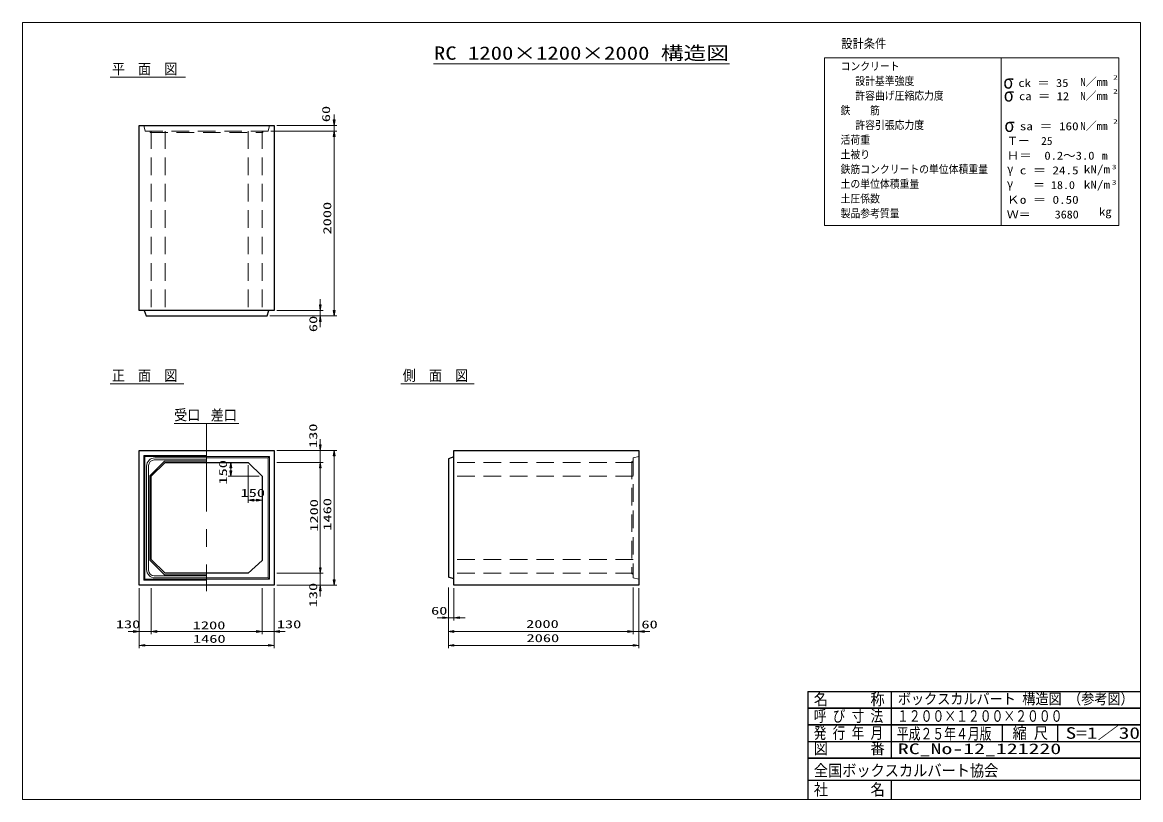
# Model space of a CAD drawing. Units: millimetres on the paper. Extents: x 8 to 412, y 8 to 289.
import ezdxf
from ezdxf.enums import TextEntityAlignment as Align

# ---------------------------------------------------------------- set-up
doc = ezdxf.new("R2010")
doc.units = ezdxf.units.MM
for name, pattern in [('USER1', [9.525, 6.35, -3.175]), ('USER2', [50.8, 31.75, -6.35, 6.35, -6.35]), ('USER3', [1083.763332, 361.244444, -0.01, 361.244444, -0.01, 361.244444, -0.01])]:
    doc.linetypes.add(name, pattern=pattern)
for name, color, linetype, lineweight in [('0_4', 3, 'Continuous', 25), ('BOX', 40, 'Continuous', 13), ('SUNPO', 1, 'USER3', 13), ('TEXT', 2, 'Continuous', 13)]:
    doc.layers.add(name, color=color, linetype=linetype, lineweight=lineweight)
doc.styles.add('ＭＳ ゴシック', font='')
doc.styles.get('ＭＳ ゴシック').set_extended_font_data('MS Gothic')

msp = doc.modelspace()

# ---------------------------------------------------------------- hatches: boundary and pattern name
at = {"layer": 'SUNPO'}
for points in [[(120.452, 253.461), (121.118, 253.461), (120.785, 251.461)], [(120.452, 247.461), (121.118, 247.461), (120.785, 249.461)], [(120.452, 247.461), (121.118, 247.461), (120.785, 249.461)], [(115.452, 186.795), (116.118, 186.795), (115.785, 184.795)], [(115.452, 180.795), (116.118, 180.795), (115.785, 182.795)], [(120.452, 184.795), (121.118, 184.795), (120.785, 182.795)], [(115.452, 136.293), (116.118, 136.293), (115.785, 134.293)], [(120.452, 132.293), (121.118, 132.293), (120.785, 134.293)], [(83.19, 127.959), (83.857, 127.959), (83.524, 129.959)], [(115.452, 127.959), (116.118, 127.959), (115.785, 129.959)], [(115.452, 127.959), (116.118, 127.959), (115.785, 129.959)], [(83.19, 126.959), (83.857, 126.959), (83.524, 124.959)], [(91.785, 116.675), (91.785, 116.008), (89.785, 116.341)], [(92.785, 116.675), (92.785, 116.008), (94.785, 116.341)], [(115.452, 91.959), (116.118, 91.959), (115.785, 89.959)], [(115.452, 91.959), (116.118, 91.959), (115.785, 89.959)], [(115.452, 83.626), (116.118, 83.626), (115.785, 85.626)], [(120.452, 87.626), (121.118, 87.626), (120.785, 85.626)], [(159.985, 74.293), (159.985, 73.626), (161.985, 73.959)], [(165.985, 74.293), (165.985, 73.626), (163.985, 73.959)], [(48.452, 69.293), (48.452, 68.626), (50.452, 68.959)], [(56.785, 69.293), (56.785, 68.626), (54.785, 68.959)], [(56.785, 69.293), (56.785, 68.626), (54.785, 68.959)], [(92.785, 69.293), (92.785, 68.626), (94.785, 68.959)], [(92.785, 69.293), (92.785, 68.626), (94.785, 68.959)], [(101.118, 69.293), (101.118, 68.626), (99.118, 68.959)], [(163.985, 69.293), (163.985, 68.626), (161.985, 68.959)], [(226.652, 69.293), (226.652, 68.626), (228.652, 68.959)], [(226.652, 69.293), (226.652, 68.626), (228.652, 68.959)], [(232.652, 69.293), (232.652, 68.626), (230.652, 68.959)], [(52.452, 64.293), (52.452, 63.626), (50.452, 63.959)], [(97.118, 64.293), (97.118, 63.626), (99.118, 63.959)], [(163.985, 64.293), (163.985, 63.626), (161.985, 63.959)], [(228.652, 64.293), (228.652, 63.626), (230.652, 63.959)]]:
    msp.add_hatch(color=256, dxfattribs=at).paths.add_polyline_path(points)

# ---------------------------------------------------------------- linework, layer by layer
at = {"layer": '0_4', "color": 6, "lineweight": 13}
for p, q in [((411.667, 288.667), (8.333, 288.667)), ((8.333, 288.667), (8.333, 8.333)), ((411.667, 8.333), (411.667, 288.667)), ((297.686, 275.922), (361.347, 275.922)), ((297.686, 215.439), (297.686, 275.922)), ((361.347, 215.439), (361.347, 275.922)), ((361.347, 275.922), (361.347, 215.439)), ((361.347, 275.922), (403.787, 275.922)), ((403.787, 275.922), (403.787, 215.439)), ((361.347, 215.439), (297.686, 215.439)), ((403.787, 215.439), (361.347, 215.439)), ((8.333, 8.333), (411.667, 8.333))]:
    msp.add_line(p, q, dxfattribs=at)
at = {"layer": '0_4'}
for p, q in [((291.667, 47.333), (411.667, 47.333)), ((291.667, 47.333), (291.667, 8.333)), ((321.667, 47.333), (321.667, 23.333)), ((291.667, 41.333), (411.667, 41.333)), ((411.667, 41.333), (291.667, 41.333)), ((291.667, 35.333), (411.667, 35.333)), ((411.667, 35.333), (291.667, 35.333)), ((361.667, 35.333), (361.667, 29.333)), ((381.667, 35.333), (381.667, 29.333)), ((291.667, 29.333), (411.667, 29.333)), ((291.667, 23.333), (411.667, 23.333)), ((411.667, 23.333), (291.667, 23.333)), ((291.667, 15.333), (411.667, 15.333)), ((321.667, 15.333), (321.667, 8.333))]:
    msp.add_line(p, q, dxfattribs=at)
at = {"layer": 'BOX', "color": 6, "lineweight": 25}
for p, q in [((50.452, 184.795), (50.452, 251.461)), ((50.452, 251.461), (99.118, 251.461)), ((99.118, 251.461), (99.118, 184.795)), ((99.118, 184.795), (50.452, 184.795)), ((52.285, 184.795), (52.952, 182.795)), ((52.952, 182.795), (96.618, 182.795)), ((96.618, 182.795), (97.285, 184.795)), ((50.452, 85.626), (50.452, 134.293)), ((50.452, 134.293), (99.118, 134.293)), ((99.118, 134.293), (99.118, 85.626)), ((163.985, 85.626), (163.985, 134.293)), ((163.985, 134.293), (230.652, 134.293)), ((230.652, 134.293), (230.652, 85.626)), ((54.785, 124.959), (59.785, 129.959)), ((59.785, 129.959), (89.785, 129.959)), ((89.785, 129.959), (94.785, 124.959)), ((163.985, 131.959), (161.985, 131.293)), ((161.985, 131.293), (161.985, 88.626)), ((54.785, 94.959), (54.785, 124.959)), ((94.785, 124.959), (94.785, 94.626)), ((59.785, 89.959), (54.785, 94.959)), ((94.785, 94.626), (89.785, 89.959)), ((89.785, 89.959), (59.785, 89.959)), ((99.118, 85.626), (50.452, 85.626)), ((163.985, 87.959), (161.985, 88.626)), ((230.652, 85.626), (163.985, 85.626))]:
    msp.add_line(p, q, dxfattribs=at)
at = {"layer": 'BOX', "color": 2, "linetype": 'USER1'}
for p, q in [((52.118, 251.461), (52.618, 249.461)), ((97.452, 251.461), (96.952, 249.461)), ((52.618, 249.461), (96.952, 249.461)), ((54.263, 249.461), (54.439, 248.961)), ((54.439, 248.961), (95.019, 248.961)), ((54.785, 249.461), (54.785, 182.795)), ((59.785, 249.461), (59.785, 182.795)), ((89.785, 249.461), (89.785, 182.795)), ((94.785, 249.461), (94.785, 182.795)), ((95.019, 248.961), (95.234, 249.461)), ((228.652, 129.959), (161.985, 129.959)), ((228.652, 130.477), (228.152, 130.279)), ((228.152, 130.279), (228.152, 89.732)), ((230.652, 132.126), (228.652, 131.626)), ((228.652, 131.626), (228.652, 88.293)), ((228.652, 124.959), (161.985, 124.959)), ((228.652, 94.959), (161.985, 94.959)), ((228.652, 89.959), (161.985, 89.959)), ((228.152, 89.732), (228.652, 89.556)), ((230.652, 87.793), (228.652, 88.293))]:
    msp.add_line(p, q, dxfattribs=at)
at = {"layer": 'BOX', "color": 2}
msp.add_line((63.118, 143.995), (86.452, 143.995), dxfattribs=at)
at = {"layer": 'BOX', "color": 2, "linetype": 'USER2'}
msp.add_line((74.785, 143.995), (74.785, 83.486), dxfattribs=at)
at = {"layer": 'BOX'}
for p, q in [((52.118, 132.459), (52.452, 132.126)), ((52.118, 87.459), (52.118, 132.459)), ((52.118, 132.459), (74.785, 132.459)), ((74.785, 132.126), (52.452, 132.126)), ((52.452, 132.126), (52.452, 87.793)), ((59.578, 130.459), (54.285, 125.167)), ((55.918, 130.859), (74.785, 130.859)), ((56.118, 131.593), (74.785, 131.593)), ((74.785, 130.459), (59.578, 130.459)), ((74.785, 132.126), (97.452, 132.126)), ((96.952, 131.626), (74.785, 131.626)), ((96.952, 131.626), (97.452, 132.126)), ((96.952, 88.293), (96.952, 131.626)), ((97.452, 132.126), (97.452, 87.793)), ((53.152, 91.293), (53.152, 128.626)), ((53.885, 91.093), (53.885, 128.826)), ((54.285, 125.167), (54.285, 94.752)), ((54.285, 94.752), (59.578, 89.459)), ((74.785, 89.059), (55.918, 89.059)), ((59.578, 89.459), (74.785, 89.459)), ((52.118, 87.459), (52.452, 87.793)), ((74.785, 87.459), (52.118, 87.459)), ((52.452, 87.793), (74.785, 87.793)), ((74.785, 88.326), (56.118, 88.326)), ((74.785, 88.293), (96.952, 88.293)), ((97.452, 87.793), (74.785, 87.793)), ((96.952, 88.293), (97.452, 87.793))]:
    msp.add_line(p, q, dxfattribs=at)
for centre, radius, start, end in [((56.118, 128.626), 2.967, 90, 180), ((55.918, 128.826), 2.033, 90, 180), ((56.118, 91.293), 2.967, 180, 270), ((55.918, 91.093), 2.033, 180, 270)]:
    msp.add_arc(centre, radius, start, end, dxfattribs=at)
at = {"layer": 'SUNPO'}
for p, q in [((120.785, 253.461), (120.785, 255.461)), ((100.118, 251.461), (121.785, 251.461)), ((120.785, 249.461), (120.785, 251.461)), ((97.952, 249.461), (121.785, 249.461)), ((97.952, 249.461), (121.785, 249.461)), ((120.785, 247.461), (120.785, 245.461)), ((120.785, 247.461), (120.785, 184.795)), ((115.785, 186.795), (115.785, 188.795)), ((97.618, 182.795), (116.785, 182.795)), ((97.618, 182.795), (121.785, 182.795)), ((100.118, 184.795), (116.785, 184.795)), ((115.785, 184.795), (115.785, 182.795)), ((115.785, 180.795), (115.785, 178.795)), ((100.118, 134.293), (121.785, 134.293)), ((120.785, 132.293), (120.785, 87.626)), ((100.118, 85.626), (121.785, 85.626)), ((161.985, 84.793), (161.985, 62.959)), ((161.985, 84.793), (161.985, 67.959)), ((161.985, 84.793), (161.985, 72.959)), ((228.652, 84.793), (228.652, 67.959)), ((228.652, 84.793), (228.652, 67.959)), ((50.452, 84.626), (50.452, 62.959)), ((99.118, 84.626), (99.118, 62.959)), ((163.985, 84.626), (163.985, 72.959)), ((230.652, 84.626), (230.652, 62.959)), ((230.652, 84.626), (230.652, 67.959)), ((159.985, 73.959), (157.985, 73.959)), ((161.985, 73.959), (163.985, 73.959)), ((165.985, 73.959), (167.985, 73.959)), ((163.985, 68.959), (226.652, 68.959)), ((226.652, 68.959), (224.652, 68.959)), ((228.652, 68.959), (230.652, 68.959)), ((232.652, 68.959), (234.652, 68.959)), ((52.452, 63.959), (97.118, 63.959)), ((163.985, 63.959), (228.652, 63.959))]:
    msp.add_line(p, q, dxfattribs=at)
at = {"layer": 'SUNPO', "linetype": 'Continuous'}
for p, q in [((115.785, 136.293), (115.785, 138.293)), ((100.118, 134.293), (116.785, 134.293)), ((115.785, 134.293), (115.785, 129.959)), ((88.785, 129.959), (82.524, 129.959)), ((100.118, 129.959), (116.785, 129.959)), ((100.118, 129.959), (116.785, 129.959)), ((83.524, 126.959), (83.524, 127.959)), ((89.785, 128.959), (89.785, 115.341)), ((115.785, 127.959), (115.785, 91.959)), ((115.785, 127.959), (115.785, 125.959)), ((93.785, 124.959), (82.524, 124.959)), ((94.785, 123.959), (94.785, 115.341)), ((91.785, 116.341), (92.785, 116.341)), ((115.785, 91.959), (115.785, 93.959)), ((100.118, 89.959), (116.785, 89.959)), ((100.118, 89.959), (116.785, 89.959)), ((115.785, 89.959), (115.785, 85.626)), ((100.118, 85.626), (116.785, 85.626)), ((50.452, 84.626), (50.452, 67.959)), ((54.785, 84.626), (54.785, 67.959)), ((54.785, 84.626), (54.785, 67.959)), ((94.785, 84.626), (94.785, 67.959)), ((94.785, 84.626), (94.785, 67.959)), ((99.118, 84.626), (99.118, 67.959)), ((115.785, 83.626), (115.785, 81.626)), ((48.452, 68.959), (46.452, 68.959)), ((54.785, 68.959), (50.452, 68.959)), ((56.785, 68.959), (58.785, 68.959)), ((92.785, 68.959), (56.785, 68.959)), ((92.785, 68.959), (90.785, 68.959)), ((99.118, 68.959), (94.785, 68.959)), ((101.118, 68.959), (103.118, 68.959))]:
    msp.add_line(p, q, dxfattribs=at)
at = {"layer": 'SUNPO'}
for points in [[(120.452, 253.461), (121.118, 253.461), (120.785, 251.461)], [(120.452, 247.461), (121.118, 247.461), (120.785, 249.461)], [(120.452, 247.461), (121.118, 247.461), (120.785, 249.461)], [(115.452, 186.795), (116.118, 186.795), (115.785, 184.795)], [(115.452, 180.795), (116.118, 180.795), (115.785, 182.795)], [(120.452, 184.795), (121.118, 184.795), (120.785, 182.795)], [(120.452, 132.293), (121.118, 132.293), (120.785, 134.293)], [(120.452, 87.626), (121.118, 87.626), (120.785, 85.626)], [(159.985, 74.293), (159.985, 73.626), (161.985, 73.959)], [(165.985, 74.293), (165.985, 73.626), (163.985, 73.959)], [(163.985, 69.293), (163.985, 68.626), (161.985, 68.959)], [(226.652, 69.293), (226.652, 68.626), (228.652, 68.959)], [(226.652, 69.293), (226.652, 68.626), (228.652, 68.959)], [(232.652, 69.293), (232.652, 68.626), (230.652, 68.959)], [(52.452, 64.293), (52.452, 63.626), (50.452, 63.959)], [(97.118, 64.293), (97.118, 63.626), (99.118, 63.959)], [(163.985, 64.293), (163.985, 63.626), (161.985, 63.959)], [(228.652, 64.293), (228.652, 63.626), (230.652, 63.959)]]:
    msp.add_lwpolyline(points, close=True, dxfattribs=at)
at = {"layer": 'SUNPO', "linetype": 'Continuous'}
for points in [[(115.452, 136.293), (116.118, 136.293), (115.785, 134.293)], [(83.19, 127.959), (83.857, 127.959), (83.524, 129.959)], [(115.452, 127.959), (116.118, 127.959), (115.785, 129.959)], [(115.452, 127.959), (116.118, 127.959), (115.785, 129.959)], [(83.19, 126.959), (83.857, 126.959), (83.524, 124.959)], [(91.785, 116.675), (91.785, 116.008), (89.785, 116.341)], [(92.785, 116.675), (92.785, 116.008), (94.785, 116.341)], [(115.452, 91.959), (116.118, 91.959), (115.785, 89.959)], [(115.452, 91.959), (116.118, 91.959), (115.785, 89.959)], [(115.452, 83.626), (116.118, 83.626), (115.785, 85.626)], [(48.452, 69.293), (48.452, 68.626), (50.452, 68.959)], [(56.785, 69.293), (56.785, 68.626), (54.785, 68.959)], [(56.785, 69.293), (56.785, 68.626), (54.785, 68.959)], [(92.785, 69.293), (92.785, 68.626), (94.785, 68.959)], [(92.785, 69.293), (92.785, 68.626), (94.785, 68.959)], [(101.118, 69.293), (101.118, 68.626), (99.118, 68.959)]]:
    msp.add_lwpolyline(points, close=True, dxfattribs=at)
at = {"layer": 'TEXT', "color": 3}
for p, q in [((156.667, 273.667), (263.333, 273.667)), ((39.973, 268.913), (67.205, 268.913)), ((39.973, 158.355), (66.59, 158.355)), ((144.872, 158.355), (171.334, 158.355))]:
    msp.add_line(p, q, dxfattribs=at)

# ---------------------------------------------------------------- texts
at = {"layer": 'SUNPO', "color": 2, "style": 'ＭＳ ゴシック', "width": 1.5}
for s, p in [('60', (120.181, 252.668)), ('2000', (120.602, 212.163)), ('60', (115.551, 176.952)), ('130', (115.522, 135.147)), ('150', (83.01, 121.967)), ('1200', (115.84, 104.959)), ('1460', (120.633, 105.343)), ('130', (115.522, 77.688))]:
    msp.add_text(s, height=2.886, rotation=90, dxfattribs=at).set_placement(p, align=Align.BOTTOM_LEFT)
for s, p in [('150', (87.016, 116.639)), ('60', (155.742, 74.151)), ('130', (42.042, 69.273)), ('1200', (69.785, 68.904)), ('130', (100.101, 69.273)), ('2000', (190.021, 69.372)), ('60', (231.609, 69.213)), ('1460', (69.856, 64.023)), ('2060', (190.181, 64.275))]:
    msp.add_text(s, height=2.886, dxfattribs=at).set_placement(p, align=Align.BOTTOM_LEFT)
at = {"layer": 'TEXT', "style": 'ＭＳ ゴシック'}
for s, height, width, p in [('設計条件', 3.299, 0.9, (303.718, 278.381)), ('コンクリート', 2.886, 0.9, (303.455, 270.526)), ('平\u3000面\u3000図', 3.848, 0.9, (40.598, 268.798)), ('設計基準強度', 2.886, 0.9, (308.761, 265.221)), ('σ', 4.948, 0.9, (362.124, 263.285)), ('  ck ＝ 35', 2.886, 1.15, (363.051, 264.507)), ('2', 1.649, 1.5, (401.745, 267.504)), ('許容曲げ圧縮応力度', 2.886, 0.9, (308.761, 259.916)), ('σ', 4.948, 0.9, (362.277, 258.615)), ('  ca ＝ 12', 2.886, 1.15, (363.297, 259.737)), ('2', 1.649, 1.5, (401.745, 262.485)), ('鉄\u3000\u3000筋', 2.886, 0.9, (303.455, 254.611)), ('許容引張応力度', 2.886, 0.9, (308.761, 249.306)), ('σ', 4.948, 0.9, (362.507, 247.667)), ('  sa ＝ 160', 2.886, 1.2, (363.373, 248.897)), ('2', 1.649, 1.5, (401.745, 251.589)), ('活荷重', 2.886, 0.9, (303.455, 244.001)), ('Ｔー\u300025', 2.886, 1.05, (363.373, 243.592)), ('土被り', 2.886, 0.9, (303.455, 238.696)), ('Ｈ＝\u30000.2～3.0', 2.886, 1.15, (363.373, 238.287)), ('鉄筋コンクリートの単位体積重量', 2.886, 0.9, (303.455, 233.391)), ('γ', 3.299, 0.9, (363.508, 233.183)), ('  c ＝ 24.5', 2.886, 1.2, (363.373, 232.982)), ('kN/m', 2.886, 1.2, (391.181, 233.362)), ('3', 1.649, 1.5, (401.281, 235.19)), ('土の単位体積重量', 2.886, 0.9, (303.455, 228.086)), ('γ', 3.299, 0.9, (363.443, 227.87)), ('    ＝ 18.0', 2.886, 1.1, (364.202, 227.677)), ('kN/m', 2.886, 1.2, (391.181, 227.812)), ('3', 1.649, 1.5, (401.281, 229.64)), ('土圧係数', 2.886, 0.9, (303.455, 222.781)), ('Ｋo ＝ 0.50', 2.886, 1.2, (363.373, 222.372)), ('   kg', 2.886, 1.15, (389.899, 218.067)), ('製品参考質量', 2.886, 0.9, (303.455, 217.475)), ('Ｗ＝\u3000\u30003680', 2.886, 1.1, (363.373, 217.067)), ('正\u3000面\u3000図', 3.848, 0.9, (40.598, 158.239)), ('側\u3000面\u3000図', 3.848, 0.9, (145.497, 158.239)), ('受口', 3.848, 0.9, (63.078, 143.979)), ('差口', 3.848, 0.9, (76.253, 143.929)), ('名      称', 4.169, 0.9, (293.792, 41.156)), ('ボックスカルバート 構造図 （参考図）', 3.848, 0.9, (324.125, 41.593)), ('呼 び 寸 法', 4.169, 0.8, (293.792, 35.156)), ('１２００×１２００×２０００', 4.169, 0.75, (323.792, 35.156)), ('発 行 年 月', 4.169, 0.8, (293.792, 29.06)), ('平成２５年４月版', 4.169, 0.75, (323.739, 28.78)), ('縮 尺', 4.169, 0.9, (365.492, 29.034)), ('S=1／30', 4.169, 1.35, (384.617, 29.034)), ('図      番', 4.169, 0.9, (293.792, 23.505)), ('RC_No-12_121220', 3.848, 1.5, (324.125, 23.593)), ('全国ボックスカルバート協会', 4.169, 0.9, (293.792, 15.51)), ('社\u3000\u3000\u3000名', 4.169, 0.9, (293.792, 8.656))]:
    msp.add_text(s, height=height, dxfattribs=dict(at, width=width)).set_placement(p, align=Align.BOTTOM_LEFT)
at = {"layer": 'TEXT', "style": 'ＭＳ ゴシック', "width": 1.25}
msp.add_text('RC 1200×1200×2000 構造図', height=4.811, dxfattribs=at).set_placement((210, 273.741), align=Align.BOTTOM_CENTER)
at = {"layer": 'TEXT', "style": 'ＭＳ ゴシック'}
for s, p in [('N／mm', (389.899, 264.878)), ('N／mm', (389.899, 259.86)), ('N／mm', (389.899, 248.963)), ('    m', (389.899, 238.287))]:
    msp.add_text(s, height=2.886, dxfattribs=at).set_placement(p, align=Align.BOTTOM_LEFT)

doc.saveas('drawing.dxf')
